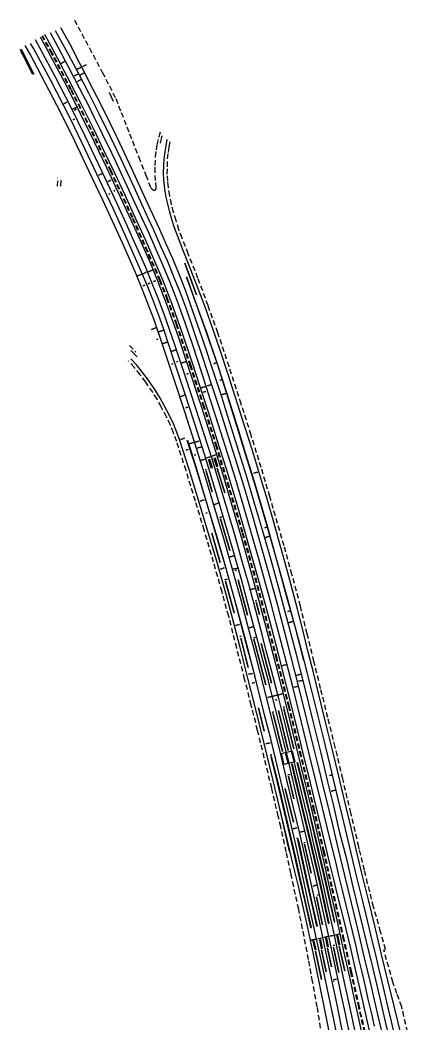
# Model space of a CAD drawing. Header units: millimetres. Extents: x 392564 to 392837, y 293893 to 295144.
# Drawn here: x 392564 to 392802, y 294531 to 295144 of the extents above; entities that cross this region are included whole.
import ezdxf

# ---------------------------------------------------------------- set-up
doc = ezdxf.new("R2010")
doc.units = ezdxf.units.MM
doc.linetypes.add('HIDDEN2', pattern=[4.7625, 3.175, -1.5875])
for name, color, linetype in [('도로경계', 6, 'HIDDEN2'), ('문자', 1, 'Continuous'), ('유도선', 5, 'Continuous'), ('차선_겹선(3)', 1, 'Continuous'), ('차선_실선', 1, 'Continuous'), ('차선_점선', 3, 'Continuous'), ('화살표_우회전', 4, 'Continuous'), ('화살표_좌회전', 4, 'Continuous'), ('화살표_직진', 7, 'Continuous'), ('화살표_차로진입', 7, 'Continuous')]:
    doc.layers.add(name, color=color, linetype=linetype)

msp = doc.modelspace()

# ---------------------------------------------------------------- linework, layer by layer
at = {"layer": '도로경계'}
for points in [[(392596.98, 295143.99, 54.64), (392606.2, 295126.88, 54.67), (392614.01, 295112.21, 54.67), (392622.26, 295096.01, 54.67), (392625.54, 295087.56, 54.79), (392630.62, 295074.59, 54.69), (392636.22, 295060.29, 54.41), (392640.54, 295049.27, 54.23), (392643.61, 295041.46, 54.06), (392643.97, 295041.14, 54.14), (392644.98, 295040.27, 54.13), (392645.43, 295040.05, 54.13), (392645.88, 295040, 54.13), (392646.2, 295040.16, 54.13), (392646.64, 295040.54, 54.13), (392646.8, 295040.82, 54.13), (392646.88, 295041.25, 54.13), (392646.88, 295041.62, 54.13), (392646.58, 295045.95, 54.26), (392646.25, 295051.03, 54.49), (392646.24, 295055.22, 54.66), (392646.53, 295060.64, 55.13), (392647.05, 295064.78, 55.35), (392647.55, 295067.88, 55.61), (392648.64, 295072.78, 55.95), (392649.88, 295076.87, 56.23)], [(392586.67, 295042.62, 53.51), (392586.86, 295047.54, 53.53)], [(392630.62, 294945.18, 51.5), (392634.55, 294941.13, 51.19)]]:
    msp.add_polyline3d(points, dxfattribs=at)
at = {"layer": '도로경계', "linetype": 'HIDDEN2'}
for points in [[(392775.13, 294520.94, 31.74), (392770.6, 294540.87, 32.66), (392765.8, 294562.26, 33.66), (392761.29, 294582.14, 34.64), (392756.99, 294601.07, 35.56), (392753.93, 294614.54, 36.15), (392749.12, 294635.88, 37.39), (392743.15, 294661.36, 38.36), (392735.23, 294694.23, 39.92), (392727.85, 294724.42, 41.47), (392720.38, 294753.79, 42.69), (392713.04, 294781.63, 43.98), (392706.85, 294804.49, 45.18), (392699.44, 294830.9, 46.29), (392691.19, 294858.52, 47.6), (392683.7, 294883.16, 48.67), (392676, 294907.42, 49.75), (392667.74, 294932.61, 50.86), (392659.32, 294957.73, 51.99), (392653.65, 294973.18, 52.46), (392649.11, 294984.67, 52.79), (392641.56, 295002.34, 53.24), (392632.28, 295023.18, 53.81), (392619.16, 295051.46, 54.21), (392606.99, 295076.92, 54.54), (392594.82, 295101.28, 54.69), (392583.19, 295123.39, 54.59), (392577.23, 295134.08, 54.47)], [(392775.57, 294521.04, 31.74), (392771.04, 294540.97, 32.66), (392766.24, 294562.36, 33.66), (392761.73, 294582.24, 34.64), (392757.43, 294601.16, 35.56), (392754.37, 294614.64, 36.15), (392749.55, 294635.98, 37.39), (392743.59, 294661.47, 38.36), (392735.67, 294694.34, 39.92), (392728.29, 294724.52, 41.47), (392720.81, 294753.9, 42.69), (392713.47, 294781.74, 43.98), (392707.28, 294804.61, 45.18), (392699.88, 294831.03, 46.29), (392691.62, 294858.65, 47.6), (392684.13, 294883.29, 48.67), (392676.43, 294907.56, 49.75), (392668.17, 294932.75, 50.86), (392659.75, 294957.88, 51.99), (392654.07, 294973.34, 52.46), (392649.52, 294984.84, 52.79), (392641.97, 295002.52, 53.24), (392632.69, 295023.36, 53.81), (392619.57, 295051.65, 54.21), (392607.39, 295077.12, 54.54), (392595.22, 295101.48, 54.69), (392583.59, 295123.61, 54.59), (392577.61, 295134.32, 54.47)], [(392802.4, 294516.47, 30.69), (392798.13, 294535.53, 31.57), (392797.16, 294539.84, 31.89), (392796.78, 294541.18, 31.91), (392793.8, 294549.37, 32.25), (392791.41, 294556.25, 32.7), (392785.9, 294575.91, 33.72), (392786.93, 294576.17, 33.74), (392783.89, 294587.04, 34.17), (392779.58, 294602.3, 34.84), (392775.98, 294616.56, 35.49), (392774.03, 294624.66, 35.93), (392770.91, 294637.67, 36.83), (392770.59, 294638.98, 36.9), (392765.79, 294659.49, 37.81), (392760.79, 294680.52, 38.84), (392756.18, 294699.92, 39.62), (392751.65, 294717.98, 40.54), (392747.3, 294735.7, 41.27), (392743.23, 294752.19, 42.09), (392739.08, 294769.11, 42.94), (392734.9, 294785.94, 43.7), (392729.81, 294805.22, 44.61), (392724.94, 294822.79, 45.34), (392721, 294836.52, 45.97), (392716.27, 294852.87, 46.68), (392711.01, 294870.61, 47.49), (392704.84, 294890.47, 48.41), (392698.79, 294909.54, 49.56), (392691.41, 294932.29, 50.59), (392684.57, 294952.94, 51.42), (392678.59, 294969.59, 52.08), (392672.4, 294986.37, 52.58), (392666.5, 295001.24, 53.13), (392662.69, 295010.81, 53.28), (392660.82, 295015.94, 53.31), (392659, 295021.47, 53.43), (392657.55, 295026.62, 53.5), (392656.27, 295031.5, 53.59), (392655.18, 295036.7, 53.59), (392654.34, 295041.79, 53.77), (392653.94, 295045.59, 54.05), (392653.68, 295049.95, 54.37), (392653.72, 295054.4, 54.69), (392653.9, 295059.13, 55.01), (392654.35, 295063.18, 55.26), (392654.88, 295066.51, 55.5), (392655.76, 295070.85, 55.77)], [(392747.28, 294528.25, 31.63), (392745.23, 294541.13, 32.47), (392742.4, 294556.74, 33.22), (392739.85, 294570.03, 33.81), (392737.17, 294584.26, 34.38), (392733.91, 294600.61, 35.18), (392730.85, 294614.76, 35.92), (392729.09, 294622.83, 36.44), (392726.31, 294635.86, 37.07), (392723.02, 294651.1, 37.89), (392721.44, 294657.62, 38.21), (392717.42, 294674.69, 38.87), (392712.89, 294693.29, 39.74), (392708.8, 294710.02, 40.48), (392704.89, 294725.53, 41.2), (392700.91, 294741.41, 42.01), (392696.15, 294760.28, 42.9), (392691.15, 294779.76, 43.75), (392687.09, 294794.72, 44.53), (392681.94, 294812.83, 45.41), (392676.21, 294832.39, 46.22), (392670.87, 294850.17, 46.93), (392665.1, 294868.88, 47.81), (392659.41, 294886.58, 48.52), (392657.44, 294891.9, 48.8), (392655.57, 294896.63, 48.97), (392653.25, 294901.56, 49.19), (392650.04, 294907.69, 49.53), (392647.42, 294912.35, 49.75), (392644.78, 294916.59, 50.05), (392640.53, 294922.82, 50.39), (392637.12, 294927.35, 50.67), (392633.49, 294931.9, 50.9), (392629.93, 294935.78, 51.06)]]:
    msp.add_polyline3d(points, dxfattribs=at)
at = {"layer": '문자'}
for points in [[(392588.6, 295117.48, 54.66), (392591.28, 295118.97, 54.66)], [(392602.07, 295115.55, 54.89), (392604.19, 295116.67, 54.89)], [(392597.08, 295109.99, 54.75), (392599.14, 295111.01, 54.77)], [(392601.22, 295115.21, 54.83), (392598.58, 295113.91, 54.83)], [(392600.65, 295110.59, 54.83), (392602.67, 295111.62, 54.83)], [(392601.02, 295107.67, 54.91), (392598.81, 295106.43, 54.79)], [(392590.51, 295092.88, 54.53), (392592.41, 295093.93, 54.53)], [(392595.83, 295089.52, 54.56), (392598.42, 295090.8, 54.56)], [(392613.62, 295050.06, 54.2), (392611.84, 295049.22, 54.2)], [(392619.25, 295046.28, 54.2), (392617.53, 295045.42, 54.2)], [(392637.69, 294988.62, 52.97), (392635.58, 294987.69, 52.93)], [(392640.88, 294989.9, 52.97), (392638.87, 294988.98, 52.97)], [(392642.09, 294990.25, 53.05), (392644.65, 294991.25, 53.05)], [(392646.99, 294956.12, 51.7), (392644.07, 294955.01, 51.7)], [(392648.53, 294953.6, 51.68), (392651.33, 294954.54, 51.68)], [(392653.5, 294947.16, 51.53), (392651.09, 294946.32, 51.53)], [(392659.15, 294942.62, 51.32), (392656.04, 294941.48, 51.32)], [(392665.39, 294935.38, 51.09), (392662.19, 294934.32, 51.09)], [(392678.16, 294920.65, 50.35), (392680.13, 294921.26, 50.35)], [(392685.85, 294923.92, 50.43), (392686.76, 294924.19, 50.43)], [(392664.14, 294914.8, 50.22), (392661.87, 294914.07, 50.22)], [(392674.12, 294919.34, 50.35), (392677.13, 294920.22, 50.35)], [(392675.68, 294916.76, 50.31), (392677.13, 294917.15, 50.31)], [(392687.18, 294915.2, 50.08), (392689.44, 294915.91, 50.08)], [(392664.25, 294888.58, 48.81), (392661.94, 294887.79, 48.73)], [(392669.91, 294886.01, 48.75), (392667.07, 294885.13, 48.75)], [(392673, 294886.84, 48.81), (392670.72, 294886.16, 48.81)], [(392671.83, 294882.52, 48.62), (392674.61, 294883.29, 48.62)], [(392683.05, 294878.39, 48.51), (392681.11, 294877.67, 48.51)], [(392676.62, 294875.82, 48.34), (392674.19, 294875.04, 48.31)], [(392679.83, 294877.21, 48.45), (392677.78, 294876.53, 48.45)], [(392706.46, 294867.16, 47.76), (392708.67, 294867.8, 47.76)], [(392676.13, 294850.83, 47.04), (392673.74, 294850.06, 47.04)], [(392684.8, 294848.82, 47.07), (392682.54, 294848.05, 47.07)], [(392713.65, 294827.96, 46.05), (392716.05, 294828.66, 46.05)], [(392691.77, 294816.01, 45.5), (392694.72, 294816.66, 45.5)], [(392688.37, 294809.29, 45.14), (392686.18, 294808.6, 45.14)], [(392696.44, 294809.16, 45.32), (392693.9, 294808.53, 45.32)], [(392707.54, 294796.93, 44.78), (392704.36, 294795.95, 44.78)], [(392697.83, 294774.68, 43.53), (392695.39, 294774.07, 43.53)], [(392705.99, 294773.25, 43.67), (392703.74, 294772.63, 43.67)], [(392728, 294775.89, 43.77), (392730.31, 294776.52, 43.77)], [(392723.52, 294749.52, 42.54), (392726.52, 294750.25, 42.54)], [(392703.26, 294744.33, 42.19), (392705.62, 294744.92, 42.19)], [(392735.28, 294744.41, 42.22), (392732.42, 294743.67, 42.22)], [(392733.21, 294736.96, 41.97), (392730.95, 294736.46, 41.97)], [(392733.77, 294740.06, 42.07), (392735.94, 294740.6, 42.07)], [(392717.27, 294730.76, 41.69), (392714.83, 294730.09, 41.64)], [(392720.61, 294731.66, 41.77), (392718.36, 294731.06, 41.81)], [(392723.98, 294732.43, 41.81), (392721.68, 294731.87, 41.81)], [(392716.48, 294702.47, 40.13), (392713.92, 294701.83, 40.13)], [(392727.29, 294689.82, 39.66), (392725, 294689.3, 39.61), (392723.32, 294695.97, 40.1), (392725.68, 294696.51, 40.1)], [(392731.04, 294690.68, 39.75), (392728.04, 294690, 39.68), (392726.4, 294696.68, 40.1), (392729.35, 294697.36, 40.1)], [(392729.96, 294697.5, 40.1), (392731.6, 294690.81, 39.76)], [(392756.09, 294673.53, 38.84), (392753.75, 294673.04, 38.84)], [(392732.83, 294650.46, 37.84), (392730.52, 294649.94, 37.81)], [(392734.67, 294647.89, 37.68), (392737.53, 294648.57, 37.68)], [(392744.64, 294615.52, 36.33), (392742.66, 294615.01, 36.33)], [(392747.83, 294583.18, 34.61), (392745.56, 294582.71, 34.61)], [(392751.62, 294584.07, 34.66), (392749.34, 294583.58, 34.66)], [(392754.99, 294584.79, 34.7), (392752.94, 294584.35, 34.7)], [(392758.45, 294585.56, 34.78), (392756.37, 294585.05, 34.78)], [(392741.51, 294582.02, 34.5), (392744.39, 294582.53, 34.5)], [(392757.04, 294558.2, 33.42), (392754.88, 294557.76, 33.42)]]:
    msp.add_polyline3d(points, close=True, dxfattribs=at)
at = {"layer": '유도선'}
msp.add_polyline3d([(392564.59, 295126.05, 54.11), (392564.52, 295123.76, 54.19)], dxfattribs=at)
for points in [[(392664.47, 294995.43, 53.18), (392671.56, 294976.08, 52.56)], [(392677.38, 294868.44, 47.93), (392681.1, 294855.77, 47.34)], [(392684.17, 294870.32, 48.05), (392688.84, 294855.16, 47.42)], [(392686.14, 294839.36, 46.63), (392691.84, 294819.95, 45.72)], [(392685.92, 294812.61, 45.21), (392680.77, 294830.47, 46.16)], [(392694.55, 294781.89, 43.89), (392689.2, 294801.22, 44.8)], [(392696.88, 294802.1, 44.83), (392702.72, 294780.42, 43.89)], [(392707.9, 294788.41, 44.41), (392709.89, 294780.9, 44.03)], [(392703.07, 294748.43, 42.38), (392698.51, 294766.46, 43.11)], [(392706.47, 294765.77, 43.2), (392713.84, 294737.94, 41.95)], [(392717.25, 294738.83, 42.05), (392710.9, 294763.13, 43.16)], [(392712.84, 294709.64, 40.44), (392709.28, 294723.77, 40.99)], [(392718.27, 294720.29, 41.02), (392723.99, 294697.25, 39.92)], [(392721.47, 294722.2, 41.25), (392727.49, 294697.88, 40.12)], [(392730.94, 294698.71, 40.18), (392724.77, 294723.35, 41.36)], [(392727.65, 294682.15, 39.36), (392730.96, 294668.25, 38.6)], [(392730.64, 294653.95, 38.03), (392725.72, 294674.6, 38.9)], [(392741.48, 294622.94, 36.68), (392737.5, 294640.66, 37.48)], [(392744.81, 294608.43, 35.74), (392748.51, 294591.36, 34.97)], [(392755.17, 294577.7, 34.39), (392758.49, 294562.16, 33.58)], [(392758.7, 294578.32, 34.46), (392762.13, 294563.09, 33.72)], [(392744.1, 294575.16, 34.12), (392747.82, 294557.9, 33.28)], [(392747.87, 294575.99, 34.2), (392750.77, 294562.67, 33.52)], [(392751.56, 294577, 34.35), (392753.95, 294565.7, 33.75)]]:
    msp.add_polyline3d(points, close=True, dxfattribs=at)
at = {"layer": '유도선', "linetype": 'Continuous'}
for points in [[(392734.62, 294618.32, 36.08), (392737.36, 294606.26, 35.5), (392741.04, 294589.61, 34.73), (392741.63, 294589.74, 34.73), (392737.94, 294606.39, 35.5), (392735.2, 294618.46, 36.08), (392731.86, 294633.17, 36.99), (392727.4, 294652.43, 37.93), (392721.28, 294678.29, 38.99), (392717.38, 294694.12, 39.75), (392716.8, 294693.98, 39.75), (392720.69, 294678.15, 38.99), (392726.81, 294652.29, 37.93), (392731.28, 294633.03, 36.99)], [(392746.58, 294616.94, 36.29), (392751.98, 294592.21, 35.1), (392752.56, 294592.34, 35.1), (392747.16, 294617.07, 36.29), (392741.33, 294642.36, 37.56), (392737.08, 294660.16, 38.37), (392732.4, 294679.87, 39.28), (392730.13, 294689.47, 39.6), (392729.55, 294689.34, 39.6), (392731.81, 294679.73, 39.28), (392736.49, 294660.02, 38.37), (392740.75, 294642.22, 37.56)], [(392750.2, 294616.47, 36.33), (392755.47, 294593.04, 35.13), (392756.06, 294593.17, 35.13), (392750.79, 294616.6, 36.33), (392746.2, 294636.69, 37.4), (392741.61, 294656.35, 38.11), (392737.61, 294673.34, 38.88), (392733.44, 294690.32, 39.7), (392732.86, 294690.18, 39.7), (392737.03, 294673.2, 38.88), (392741.03, 294656.21, 38.11), (392745.62, 294636.56, 37.4)], [(392738.52, 294618.66, 36.16), (392742.04, 294602.67, 35.44), (392744.71, 294590.46, 34.88), (392745.29, 294590.59, 34.88), (392742.63, 294602.8, 35.44), (392739.11, 294618.79, 36.16), (392733.74, 294643.37, 37.52), (392733.15, 294643.25, 37.52)]]:
    msp.add_polyline3d(points, close=True, dxfattribs=at)
at = {"layer": '차선_겹선(3)'}
for points in [[(392571.65, 295110.71, 54.3), (392563.81, 295125.99, 54.13)], [(392564.38, 295126.12, 54.13), (392572.28, 295111.04, 54.3)], [(392737.11, 294752.76, 42.55), (392731.87, 294772.7, 43.43), (392726.52, 294792.33, 44.27), (392720.51, 294814.1, 45.39), (392714.32, 294836.23, 46.35), (392707.4, 294859.9, 47.4), (392701.71, 294878.23, 48.18), (392696.16, 294896.21, 49.02), (392689.92, 294916.31, 50.05), (392684.25, 294933.81, 50.85), (392677.87, 294952.45, 51.64), (392671.28, 294970.85, 52.34), (392665.49, 294986.87, 52.89)], [(392737.21, 294752.79, 42.55), (392731.96, 294772.72, 43.43), (392726.62, 294792.36, 44.27), (392720.61, 294814.12, 45.39), (392714.42, 294836.26, 46.35), (392707.5, 294859.93, 47.4), (392701.81, 294878.26, 48.18), (392696.25, 294896.24, 49.02), (392690.02, 294916.34, 50.05), (392684.35, 294933.84, 50.85), (392677.97, 294952.48, 51.64), (392671.37, 294970.88, 52.34), (392665.58, 294986.91, 52.89)], [(392665.56, 294887.33, 48.71), (392669.9, 294874.3, 48.13), (392671.14, 294870.37, 47.97), (392677.2, 294850.55, 47.03), (392683.95, 294827.74, 46.03), (392689.38, 294809.09, 45.22), (392694.49, 294790.7, 44.39), (392699.26, 294772.72, 43.44), (392702.53, 294760.34, 42.93), (392705, 294750.77, 42.37), (392707.02, 294742.88, 42.01)], [(392665.95, 294887.46, 48.71), (392668.47, 294879.62, 48.46), (392671.24, 294870.4, 47.97), (392677.29, 294850.58, 47.03), (392684.04, 294827.77, 46.03), (392689.48, 294809.12, 45.22), (392694.58, 294790.73, 44.39), (392699.36, 294772.75, 43.44), (392702.63, 294760.36, 42.93), (392705.1, 294750.8, 42.37), (392707.11, 294742.9, 42.01)]]:
    msp.add_polyline3d(points, dxfattribs=at)
at = {"layer": '차선_실선', "linetype": 'Continuous'}
for points in [[(392778.73, 294519.83, 31.62), (392775.94, 294532.07, 32.34), (392772.86, 294545.72, 32.73), (392769.46, 294560.57, 33.44), (392765.64, 294576.81, 34.24), (392761.59, 294593.65, 35.05), (392758.08, 294608, 35.69), (392755.43, 294619.06, 36.32), (392752.38, 294631.22, 37.13), (392747.79, 294650.1, 37.8), (392744.51, 294663.62, 38.47), (392739.82, 294683.07, 39.44), (392736.88, 294695.24, 40.02), (392733.73, 294707.96, 40.64), (392730.5, 294721.16, 41.16), (392726.63, 294736.55, 41.87), (392721.48, 294756.72, 42.83), (392717.42, 294772.4, 43.55), (392713.34, 294787.49, 44.22), (392708.94, 294803.72, 44.96), (392704.52, 294819.45, 45.68), (392699.94, 294835.39, 46.49), (392694.62, 294853.61, 47.28), (392689.78, 294869.66, 47.84), (392684.42, 294886.79, 48.77), (392678.97, 294903.87, 49.57), (392673.52, 294920.63, 50.31), (392668.83, 294935.04, 50.96), (392662.81, 294953.1, 51.8), (392656.49, 294970.93, 52.27), (392651.14, 294984.71, 52.72), (392646.09, 294996.53, 53.24), (392640.5, 295009.27, 53.38), (392634.32, 295022.97, 53.71), (392627.69, 295037.34, 53.99), (392621.78, 295050.04, 54.23), (392615.02, 295064.33, 54.35), (392608.59, 295077.67, 54.5), (392601.26, 295092.5, 54.66), (392592.56, 295109.59, 54.67), (392585.22, 295123.46, 54.67), (392583.22, 295127.17, 54.62), (392578.82, 295135.15, 54.52)], [(392774.12, 294517.63, 31.47), (392770.65, 294534.05, 32.13), (392767.78, 294546.94, 32.86), (392765.23, 294558.53, 33.41), (392761.94, 294573.4, 34.02), (392758.55, 294588.62, 34.73), (392755.71, 294601.39, 35.37), (392752.79, 294614.46, 36.03), (392749.56, 294628.6, 36.93), (392745.75, 294644.97, 37.69), (392741.41, 294663.58, 38.44), (392736.72, 294683.2, 39.31), (392732.01, 294702.47, 40.2), (392726.83, 294723.42, 41.3), (392721.01, 294746.58, 42.27), (392715.75, 294766.86, 43.26), (392709.59, 294789.82, 44.39), (392704.75, 294807.55, 45.24), (392699.41, 294826.59, 46.08), (392693.54, 294846.71, 46.92), (392687.7, 294866.16, 47.77), (392680.41, 294889.47, 48.84), (392674.52, 294907.93, 49.85), (392666.87, 294931.28, 50.83), (392660.23, 294951.09, 51.56), (392653.49, 294970.22, 52.27), (392648.12, 294984.11, 52.7), (392642.92, 294996.45, 53.04), (392637.07, 295009.71, 53.45), (392630.48, 295024.32, 53.79), (392623.78, 295038.84, 53.98), (392616.95, 295053.36, 54.21), (392608.96, 295069.87, 54.54), (392600.78, 295086.76, 54.54), (392592.29, 295103.55, 54.57), (392582.43, 295122.23, 54.65), (392580.01, 295126.93, 54.54), (392576.31, 295133.55, 54.46)], [(392796.41, 294524.15, 31.35), (392792.19, 294541.57, 32.37), (392788.37, 294557.19, 33.01), (392784.55, 294573.08, 33.72), (392780.3, 294590.64, 34.56), (392776.47, 294606.51, 35.18), (392772.34, 294623.69, 35.96), (392769.08, 294637.23, 36.83), (392766.05, 294649.71, 37.51), (392761.58, 294668.31, 38.39), (392758.1, 294682.98, 39.06), (392754.89, 294696.4, 39.47), (392751.69, 294709.32, 40.24), (392747.59, 294726.16, 40.99), (392745.37, 294735.22, 41.43), (392742.67, 294746.3, 41.97), (392739.72, 294757.95, 42.53), (392736.33, 294771.46, 43.25), (392733.16, 294784.09, 43.7), (392729.15, 294799.62, 44.52), (392725.51, 294813.14, 45.16), (392721.66, 294826.87, 45.76), (392718.67, 294837.18, 46.1), (392714.76, 294850.72, 46.77), (392710.57, 294864.74, 47.45), (392705.65, 294880.98, 48.2), (392701.02, 294895.55, 48.91), (392695.11, 294914.1, 49.85), (392690.88, 294927.39, 50.48), (392685.99, 294942.38, 51.14), (392681.77, 294954.75, 51.6), (392676.93, 294968.26, 52.11), (392673.02, 294978.79, 52.44), (392668.13, 294991.4, 52.92), (392663.41, 295003.33, 53.3), (392660.42, 295010.81, 53.53), (392658.68, 295015.5, 53.53), (392657.47, 295018.96, 53.5), (392656.23, 295023.02, 53.61), (392655.01, 295027.45, 53.58), (392653.99, 295031.7, 53.65), (392653.09, 295035.75, 53.71), (392652.4, 295039.44, 53.89), (392651.89, 295042.76, 53.95), (392651.58, 295046.21, 54.17), (392651.41, 295050.6, 54.47), (392651.53, 295055.04, 54.74), (392651.8, 295059.11, 54.89), (392652.29, 295063.48, 55.34), (392652.92, 295067.08, 55.49), (392653.68, 295070.99, 55.78)], [(392753.17, 294523.1, 31.51), (392750.1, 294538.4, 32.46), (392746.86, 294554.36, 33.08), (392742.98, 294573.31, 34.01), (392739.95, 294587.56, 34.54), (392736.63, 294602.28, 35.34), (392733.72, 294614.86, 35.93), (392730.42, 294628.78, 36.84), (392726.87, 294643.7, 37.51), (392723.38, 294658.09, 38.21), (392719.36, 294675.16, 38.87), (392714.83, 294693.77, 39.74), (392710.74, 294710.5, 40.48), (392706.83, 294726.01, 41.2), (392702.85, 294741.89, 42.01), (392698.09, 294760.78, 42.9), (392693.08, 294780.27, 43.75), (392689.01, 294795.25, 44.53), (392683.86, 294813.39, 45.41), (392678.12, 294832.96, 46.22), (392672.78, 294850.75, 46.93), (392667, 294869.48, 47.81), (392661.3, 294887.23, 48.52), (392659.31, 294892.61, 48.8), (392657.41, 294897.42, 48.97), (392655.04, 294902.45, 49.19), (392651.8, 294908.64, 49.53), (392649.14, 294913.37, 49.75), (392646.46, 294917.68, 50.05), (392642.16, 294923.99, 50.39), (392638.7, 294928.57, 50.67), (392635.01, 294933.2, 50.9), (392631.4, 294937.13, 51.06)]]:
    msp.add_polyline3d(points, dxfattribs=at)
at = {"layer": '차선_실선'}
for points in [[(392620.8, 295094.3, 54.77), (392618.48, 295099.46, 54.75)], [(392650.42, 295073.22, 56.11), (392649.36, 295068.86, 55.74)], [(392588.63, 295042.48, 53.73), (392588.85, 295046.12, 53.69)], [(392631.49, 294942.24, 51.42), (392635.35, 294938.21, 51.06)], [(392728.26, 294636.06, 37.09), (392722.18, 294663.19, 38.37)]]:
    msp.add_polyline3d(points, dxfattribs=at)
at = {"layer": '차선_점선', "linetype": 'Continuous'}
for points in [[(392780.15, 294529.39, 32.09), (392778.45, 294536.89, 32.44), (392776.36, 294545.88, 32.85), (392774.64, 294553.52, 33.14), (392772.43, 294563.12, 33.64), (392770.68, 294570.49, 33.98), (392768.69, 294579.12, 34.36), (392764.83, 294595.02, 35.16), (392760.64, 294612.56, 36.1), (392758.43, 294621.45, 36.5), (392756.48, 294629.75, 36.98), (392752.32, 294646.75, 37.74), (392748.43, 294662.69, 38.39), (392744.83, 294677.53, 39.12), (392740.58, 294694.97, 39.88), (392735.65, 294715.17, 40.9), (392730.04, 294737.52, 41.97), (392725.24, 294756.32, 42.72), (392720.24, 294775.51, 43.75), (392716.63, 294789.01, 44.33), (392714.42, 294796.93, 44.68), (392709.5, 294814.97, 45.56), (392704.55, 294832.37, 46.15), (392700.21, 294847.34, 46.95), (392695.04, 294864.48, 47.69), (392690.42, 294879.44, 48.46), (392685.04, 294896.77, 49.31), (392680.14, 294911.81, 49.99), (392674.96, 294927.87, 50.74), (392669.22, 294945.34, 51.46), (392664.32, 294959.72, 52.1), (392661.98, 294966.32, 52.41), (392659.92, 294972.11, 52.45), (392658.07, 294976.98, 52.69), (392654.94, 294984.73, 52.97), (392650.15, 294996.28, 53.21), (392646.55, 295004.59, 53.47), (392641.94, 295014.94, 53.68), (392638.37, 295022.74, 53.79), (392634.14, 295031.95, 54.01), (392630.49, 295039.95, 54.09), (392625.3, 295050.95, 54.37), (392621.97, 295058.04, 54.49), (392617.9, 295066.52, 54.61), (392616.05, 295070.42, 54.57), (392612.59, 295077.7, 54.69), (392609.32, 295084.35, 54.73), (392605.89, 295091.21, 54.8), (392600.16, 295102.42, 54.77), (392594.04, 295114.23, 54.72), (392587.12, 295127.45, 54.59), (392582.34, 295136.11, 54.52)], [(392786.04, 294520.47, 31.71), (392782.28, 294536.58, 32.42), (392778.14, 294554.38, 33.22), (392774.11, 294571.05, 34.05), (392770.48, 294586.99, 34.77), (392766.19, 294604.77, 35.5), (392762.12, 294621.47, 36.45), (392757.87, 294639.06, 37.45), (392753.84, 294655.82, 38.05), (392750.23, 294670.28, 38.74), (392746.12, 294687.24, 39.52), (392741.59, 294705.92, 40.4), (392736.38, 294726.74, 41.45), (392731.6, 294746.06, 42.31), (392726.7, 294765.16, 43.12), (392721.15, 294786.34, 44.24), (392715.47, 294806.94, 45.08), (392710.47, 294824.89, 45.95), (392706.02, 294840.14, 46.86), (392701.12, 294856.76, 47.38), (392696.28, 294872.73, 48.09), (392691.28, 294888.72, 48.93), (392685.96, 294905.73, 49.63), (392680.71, 294921.52, 50.4), (392675.61, 294937.33, 51.04), (392670.34, 294952.87, 51.82), (392667.44, 294961.51, 52.16), (392665.12, 294967.95, 52.3), (392661.46, 294977.7, 52.64), (392658.18, 294986.21, 52.86), (392653.72, 294996.82, 53.36), (392649.77, 295005.77, 53.47), (392645.41, 295015.59, 53.71), (392641.89, 295023.46, 53.81), (392633.65, 295041.57, 54.24), (392625.43, 295059.11, 54.59), (392619.02, 295072.62, 54.63), (392612.13, 295086.7, 54.71), (392605.78, 295099.35, 54.8), (392600.17, 295110.25, 54.83), (392593.2, 295123.45, 54.81), (392585.52, 295137.46, 54.66)], [(392790.99, 294515.04, 31.33), (392787.18, 294531.28, 31.87), (392783.39, 294547.33, 32.73), (392779.28, 294564.69, 33.53), (392775.27, 294581.2, 34.37), (392771.28, 294597.86, 34.86), (392767.2, 294614.48, 35.96), (392763.21, 294631.31, 36.82), (392758.9, 294648.38, 37.79), (392755.29, 294663.97, 38.39), (392751.78, 294678.62, 39.1), (392747.53, 294696.12, 39.93), (392742.72, 294715.8, 40.74), (392737.14, 294738.12, 41.79), (392732.55, 294756.39, 42.68), (392727.27, 294776.39, 43.72), (392721.55, 294797.75, 44.6), (392717.01, 294814.05, 45.47), (392711.95, 294831.79, 46.24), (392707.16, 294848.02, 46.87), (392702.08, 294865.53, 47.65), (392689.7, 294905.07, 49.62), (392687.1, 294913.2, 49.97), (392681.77, 294929.75, 50.8), (392676.21, 294946.4, 51.5), (392670.99, 294961.56, 52.04), (392664.7, 294978.9, 52.62), (392660.55, 294989.76, 52.97), (392657.08, 294998.07, 53.25), (392653.28, 295006.66, 53.57), (392648.85, 295016.45, 53.72), (392640.63, 295034.45, 54.11), (392632.24, 295052.77, 54.48), (392624.71, 295068.89, 54.61), (392618.86, 295081.03, 54.79), (392612.61, 295093.5, 54.87), (392606.48, 295105.54, 54.92), (392603.56, 295111.34, 54.91), (392600.37, 295117.52, 54.88), (392596.5, 295124.9, 54.85), (392594.95, 295128.05, 54.85), (392588.78, 295139.21, 54.73)], [(392765.84, 294520.17, 31.62), (392762.41, 294536.93, 32.39), (392759.04, 294552.8, 33.14), (392755.53, 294569.01, 33.93), (392752.28, 294584.1, 34.66), (392748.89, 294599.74, 35.42), (392745.65, 294614.45, 36.13), (392743.72, 294622.83, 36.65), (392739.54, 294641, 37.51), (392735.89, 294656.36, 38.13), (392732.42, 294671.11, 38.76), (392728.19, 294688.85, 39.53), (392723.97, 294706.06, 40.34), (392720.4, 294720.83, 41.08), (392715.17, 294741.03, 42.04), (392712.27, 294752.07, 42.56), (392709.23, 294763.81, 43.19), (392704.15, 294782.77, 44.09), (392698.9, 294802.29, 44.91), (392693.58, 294821.45, 45.75), (392687.87, 294840.72, 46.72), (392682.36, 294859.18, 47.49), (392676.31, 294878.8, 48.39), (392670.21, 294897.91, 49.34), (392664.24, 294916.63, 50.11), (392657.73, 294936.22, 51.05), (392651.47, 294954.93, 51.69), (392649.05, 294961.81, 52.06), (392644.76, 294973.32, 52.22), (392641.72, 294981, 52.69), (392637.36, 294991.42, 52.9), (392634.3, 294998.43, 53.13), (392629.2, 295009.87, 53.57), (392620.75, 295028.49, 53.83), (392612.39, 295046.4, 54.08), (392603.78, 295064.5, 54.39), (392595.11, 295082.37, 54.48), (392586.03, 295100.38, 54.44), (392582.64, 295107.04, 54.45), (392576.62, 295118.11, 54.57), (392572.18, 295126.33, 54.53), (392570.24, 295129.75, 54.48)], [(392769.38, 294521.32, 31.77), (392765.72, 294538.58, 32.5), (392762.36, 294554.26, 33.2), (392758.84, 294570.36, 33.98), (392755.5, 294585.81, 34.76), (392752.16, 294601.33, 35.48), (392748.8, 294616.19, 36.27), (392745.19, 294632.12, 37.13), (392743.24, 294640.66, 37.57), (392741.28, 294649.05, 37.79), (392737.7, 294664.13, 38.46), (392734.08, 294679.28, 39.16), (392729.35, 294698.8, 40.06), (392725.63, 294714.12, 40.78), (392721.81, 294729.59, 41.63), (392717.28, 294746.74, 42.31), (392714.1, 294758.74, 42.92), (392711.71, 294767.88, 43.33), (392707.73, 294783.24, 44.07), (392703.57, 294798.53, 44.84), (392699.28, 294814.12, 45.46), (392694.86, 294829.53, 46.15), (392690.3, 294845.25, 46.92), (392685.55, 294860.95, 47.59), (392681.02, 294876, 48.31), (392676, 294891.64, 48.91), (392671.11, 294906.65, 49.78), (392664.99, 294925.47, 50.57), (392658.51, 294944.97, 51.37), (392652.07, 294963.67, 52.05), (392648.17, 294974.05, 52.46), (392644.95, 294982.09, 52.69), (392640.53, 294992.77, 52.97), (392637.14, 295000.5, 53.14), (392632.51, 295010.98, 53.53), (392628.98, 295018.86, 53.64), (392624.26, 295029.17, 53.87), (392620.55, 295037.07, 53.89), (392612.08, 295055.13, 54.08), (392603.5, 295073.14, 54.39), (392594.77, 295091.03, 54.49), (392585.55, 295108.76, 54.48), (392576.09, 295126.54, 54.35), (392573.13, 295131.82, 54.3)], [(392761.32, 294522.97, 31.78), (392757.15, 294543.46, 32.72), (392753.39, 294561.45, 33.48), (392749.53, 294579.7, 34.3), (392745.69, 294597.5, 35.13), (392741.93, 294614.71, 36.07), (392738.04, 294631.93, 36.98), (392734.33, 294647.82, 37.66), (392730.75, 294662.87, 38.38), (392727.16, 294677.94, 39.05), (392722.51, 294697.27, 39.88), (392718.55, 294713.08, 40.62), (392714.68, 294728.76, 41.41), (392710.2, 294746.16, 42.2), (392707.85, 294755.06, 42.71), (392703.63, 294770.92, 43.37), (392698.48, 294790.45, 44.25), (392692.97, 294810.5, 45.2), (392687.75, 294828.7, 46.03), (392682.14, 294847.65, 46.92), (392676.5, 294866.17, 47.7), (392670.44, 294885.56, 48.59), (392664.35, 294904.6, 49.62), (392658.31, 294923.28, 50.4), (392651.85, 294942.8, 51.24), (392645.63, 294960.88, 51.82), (392641.45, 294971.81, 52.33), (392638.49, 294979.2, 52.48), (392634.25, 294989.7, 52.88), (392630.77, 294997.77, 52.94), (392626.09, 295008.24, 53.4), (392622.6, 295015.94, 53.59), (392614.33, 295033.92, 53.83), (392605.83, 295051.93, 54.09), (392597.26, 295070.01, 54.27), (392588.42, 295087.82, 54.4), (392579.4, 295105.3, 54.41), (392569.78, 295123.5, 54.28), (392566.95, 295128.44, 54.22)], [(392792.46, 294524.36, 31.59), (392790.64, 294532.15, 31.82), (392788.82, 294539.8, 32.17), (392787.1, 294546.89, 32.61), (392784.83, 294556.44, 32.98), (392782.86, 294564.81, 33.28), (392780.92, 294572.93, 33.66), (392778.57, 294582.59, 34.22), (392776.86, 294589.63, 34.56), (392774.79, 294598.31, 34.97), (392773.03, 294605.66, 35.26), (392769.03, 294622.11, 36.04), (392765.14, 294638.51, 37.09), (392760.57, 294657.47, 37.85), (392757.41, 294670.63, 38.69), (392753.25, 294688.1, 39.36), (392748.78, 294706.5, 40.14), (392743.46, 294727.71, 41.25), (392740.84, 294738.28, 41.8), (392737.21, 294752.79, 42.55)], [(392759.38, 294512.81, 31.15), (392755.27, 294533.47, 32.19), (392751.49, 294551.82, 32.98), (392747.57, 294570.01, 33.73), (392743.58, 294588.15, 34.65), (392739.73, 294605.59, 35.42), (392735.97, 294622.64, 36.39), (392732.31, 294639.35, 37.23), (392728.78, 294655.1, 37.97), (392725.1, 294670.67, 38.73), (392720.99, 294687.73, 39.37), (392716.81, 294704.84, 40.13), (392713.12, 294719.58, 40.85), (392708.07, 294739.35, 41.8), (392707.11, 294742.9, 42.01)]]:
    msp.add_polyline3d(points, dxfattribs=at)
at = {"layer": '화살표_우회전'}
for points in [[(392641.95, 294982.79, 52.79), (392643.05, 294983.24, 52.79)], [(392645.17, 294984.28, 52.83), (392646.46, 294984.8, 52.83)], [(392683.35, 294934.57, 50.96), (392682.09, 294934.06, 50.96)], [(392714.49, 294834.24, 46.25), (392713.3, 294833.87, 46.25)], [(392728.55, 294783.07, 43.95), (392727.32, 294782.69, 43.95)], [(392753.96, 294682.72, 39.16), (392752.64, 294682.42, 39.16)]]:
    msp.add_polyline3d(points, close=True, dxfattribs=at)
at = {"layer": '화살표_좌회전'}
for points in [[(392597.99, 295089.55, 54.58), (392597.13, 295089.05, 54.58)], [(392596.24, 295083.05, 54.61), (392597.13, 295083.49, 54.61)], [(392640.03, 294982.11, 52.71), (392638.95, 294981.64, 52.71)], [(392666.21, 294907.52, 49.84), (392664.97, 294907.1, 49.84)], [(392666.47, 294881.59, 48.51), (392665.18, 294881.17, 48.51)], [(392687.01, 294840.58, 46.81), (392685.66, 294840.16, 46.81)], [(392690.15, 294802.49, 44.92), (392688.81, 294802.1, 44.92)], [(392707.56, 294766.88, 43.3), (392706.25, 294766.53, 43.3)], [(392706.89, 294739.3, 41.9), (392705.41, 294738.91, 41.9)], [(392728.71, 294683.22, 39.36), (392727.27, 294682.86, 39.36)]]:
    msp.add_polyline3d(points, close=True, dxfattribs=at)
at = {"layer": '화살표_직진'}
for points in [[(392618.06, 295037.59, 53.98), (392618.66, 295037.88, 53.98)], [(392621.04, 295039.48, 53.99), (392621.67, 295039.8, 53.99)], [(392647.98, 294949.09, 51.59), (392647.35, 294948.84, 51.59)], [(392657.06, 294933.93, 51.02), (392656.36, 294933.72, 51.02)], [(392660.14, 294935.48, 51.14), (392659.49, 294935.28, 51.14)], [(392666.39, 294927.99, 50.84), (392665.61, 294927.76, 50.84)], [(392670.24, 294878.22, 48.48), (392670.89, 294878.4, 48.48)], [(392680.36, 294870.44, 48.16), (392681.2, 294870.7, 48.16), (392679.65, 294875.64, 48.24), (392678.82, 294875.38, 48.24)], [(392683.73, 294871.2, 48.11), (392684.57, 294871.46, 48.11), (392683.02, 294876.4, 48.19), (392682.19, 294876.14, 48.19)], [(392676.88, 294869.26, 48.08), (392677.71, 294869.52, 48.08)], [(392677.18, 294842.68, 46.78), (392677.96, 294842.93, 46.78)], [(392695.15, 294807.81, 45.26), (392695.95, 294808, 45.26)], [(392707.46, 294789.23, 44.49), (392708.21, 294789.45, 44.49)], [(392697.93, 294767.37, 43.22), (392698.78, 294767.55, 43.22)], [(392719.74, 294728.65, 41.59), (392720.54, 294728.82, 41.59)], [(392724.4, 294724.25, 41.46), (392725.2, 294724.46, 41.46)], [(392717.64, 294721.1, 41.14), (392718.48, 294721.32, 41.14)], [(392716.55, 294694.97, 39.82), (392717.41, 294695.2, 39.82)], [(392732.67, 294644.12, 37.63), (392733.3, 294644.26, 37.63)], [(392737.07, 294641.39, 37.53), (392737.76, 294641.57, 37.53)], [(392758.2, 294579.22, 34.45), (392759.01, 294579.37, 34.45), (392757.92, 294584.47, 34.64), (392757.11, 294584.33, 34.64)], [(392743.72, 294576.14, 34.2), (392744.54, 294576.28, 34.2), (392743.44, 294581.39, 34.38), (392742.63, 294581.25, 34.38)], [(392747.63, 294576.91, 34.28), (392748.44, 294577.05, 34.28), (392747.35, 294582.16, 34.46), (392746.54, 294582.02, 34.46)], [(392751.35, 294577.89, 34.54), (392752.16, 294578.03, 34.54), (392751.07, 294583.14, 34.73), (392750.25, 294583, 34.73)], [(392754.85, 294578.65, 34.45), (392755.66, 294578.79, 34.45)]]:
    msp.add_polyline3d(points, close=True, dxfattribs=at)
at = {"layer": '화살표_차로진입'}
for points in [[(392745.28, 294609.38, 35.89), (392745.86, 294609.72, 35.89)], [(392755.05, 294556.45, 33.38), (392755.57, 294556.86, 33.38)]]:
    msp.add_polyline3d(points, close=True, dxfattribs=at)

doc.saveas('drawing.dxf')
